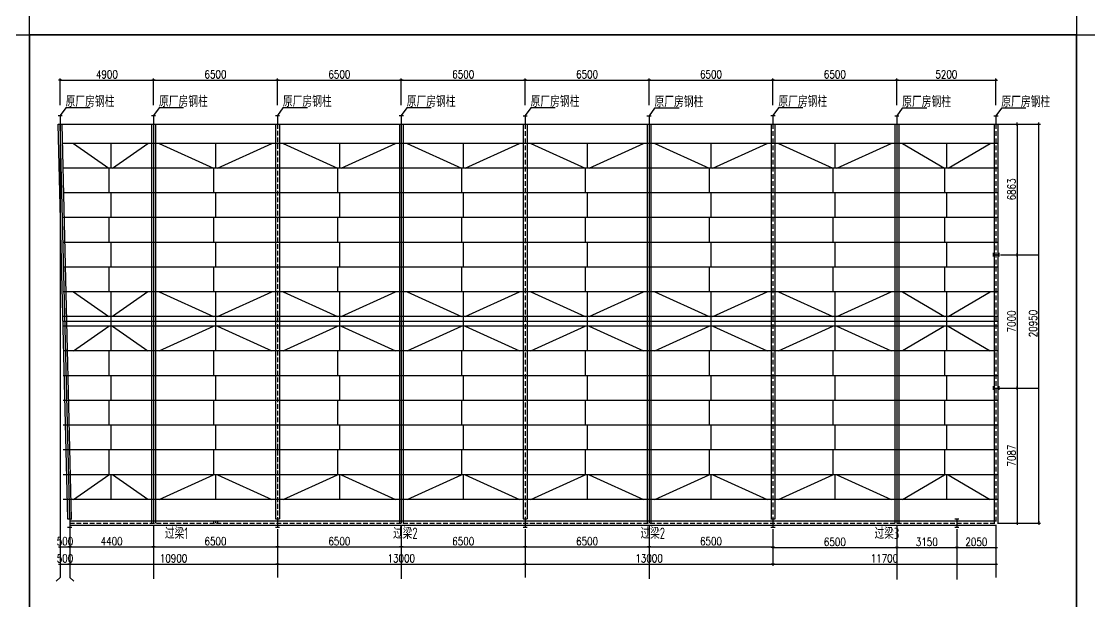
# Model space of a CAD drawing. Header units: millimetres. Extents: x 2287919 to 2522484, y -1845182 to -1736911.
# Drawn here: x 2394342 to 2450396, y -1797853 to -1767382 of the extents above; entities that cross this region are included whole.
import ezdxf

# ---------------------------------------------------------------- set-up
doc = ezdxf.new("R2010")
doc.units = ezdxf.units.MM
doc.header["$LTSCALE"] = 1000
doc.header["$PDMODE"] = 34
for name, pattern in [('DASH', [0.35, 0.25, -0.1]), ('DASHED2', [0.375, 0.25, -0.125]), ('H1', [0.375, 0.25, -0.125])]:
    doc.linetypes.add(name, pattern=pattern)
doc.styles.add('DIM_FONT', font='simplex.shx', dxfattribs={"width": 0.8, "bigfont": 'hztxt.shx'})
doc.styles.add('TSSD_Label', font='Tssdeng.shx', dxfattribs={"width": 0.7, "bigfont": 'hztxt.shx'})
doc.dimstyles.new('WGH(1)', dxfattribs={"dimscale": 1.2, "dimtxt": 100, "dimasz": 0.5, "dimexe": 75, "dimexo": 75, "dimgap": 75, "dimtad": 1, "dimdec": 0, "dimzin": 0, "dimdsep": 46, "dimtxsty": 'DIM_FONT', "dimblk1": '_DIMX', "dimblk2": '_DIMX', "dimsah": 1, "dimcen": 0.09, "dimclrd": 3, "dimclre": 3, "dimclrt": 7, "dimadec": 0, "dimazin": 0, "dimtfac": 1, "dimtdec": 0, "dimtix": 1, "dimtmove": 2, "dimatfit": 3, "dimldrblk": '_DIMX', "dimfxl": 1, "dimtolj": 1, "dimtzin": 0, "dimarcsym": 0})

# ---------------------------------------------------------------- blocks, each defined once
blk = doc.blocks.new('_DIMX')
blk.add_line((-150, 0), (150, 0))
at = {"const_width": 50}
blk.add_lwpolyline([(-70, -70), (70, 70)], dxfattribs=at)
blk = doc.blocks.new('*D1658')
at = {"color": 3, "lineweight": -2}
for p, q in [((2396378, -1771784), (2396378, -1770376)), ((2396379, -1770466), (2401278, -1770466)), ((2401278, -1771784), (2401278, -1770376))]:
    blk.add_line(p, q, dxfattribs=at)
at = {"layer": 'Defpoints', "color": 0}
for p in [(2401278, -1770466), (2396378, -1771874), (2401278, -1771874)]:
    blk.add_point(p, dxfattribs=at)
at = {"color": 3, "lineweight": -2, "xscale": 0.6, "yscale": 0.6, "zscale": 0.6, "rotation": 180}
blk.add_blockref('_DIMX', (2396378, -1770466), dxfattribs=at)
at = {"color": 3, "lineweight": -2, "xscale": 0.6, "yscale": 0.6, "zscale": 0.6}
blk.add_blockref('_DIMX', (2401278, -1770466), dxfattribs=at)
at = {"color": 7, "insert": (2398828, -1770166), "char_height": 420, "attachment_point": 5, "style": 'DIM_FONT'}
blk.add_mtext('\\A1;4900', dxfattribs=at)
blk = doc.blocks.new('*D1659')
at = {"color": 3, "lineweight": -2}
for p, q in [((2401278, -1771784), (2401278, -1770376)), ((2401279, -1770466), (2407778, -1770466)), ((2407778, -1771784), (2407778, -1770376))]:
    blk.add_line(p, q, dxfattribs=at)
at = {"layer": 'Defpoints', "color": 0}
for p in [(2407778, -1770466), (2401278, -1771874), (2407778, -1771874)]:
    blk.add_point(p, dxfattribs=at)
at = {"color": 3, "lineweight": -2, "xscale": 0.6, "yscale": 0.6, "zscale": 0.6, "rotation": 180}
blk.add_blockref('_DIMX', (2401278, -1770466), dxfattribs=at)
at = {"color": 3, "lineweight": -2, "xscale": 0.6, "yscale": 0.6, "zscale": 0.6}
blk.add_blockref('_DIMX', (2407778, -1770466), dxfattribs=at)
at = {"color": 7, "insert": (2404528, -1770166), "char_height": 420, "attachment_point": 5, "style": 'DIM_FONT'}
blk.add_mtext('\\A1;6500', dxfattribs=at)
blk = doc.blocks.new('*D1660')
at = {"color": 3, "lineweight": -2}
for p, q in [((2407778, -1771784), (2407778, -1770376)), ((2407779, -1770466), (2414278, -1770466)), ((2414278, -1771784), (2414278, -1770376))]:
    blk.add_line(p, q, dxfattribs=at)
at = {"layer": 'Defpoints', "color": 0}
for p in [(2414278, -1770466), (2407778, -1771874), (2414278, -1771874)]:
    blk.add_point(p, dxfattribs=at)
at = {"color": 3, "lineweight": -2, "xscale": 0.6, "yscale": 0.6, "zscale": 0.6, "rotation": 180}
blk.add_blockref('_DIMX', (2407778, -1770466), dxfattribs=at)
at = {"color": 3, "lineweight": -2, "xscale": 0.6, "yscale": 0.6, "zscale": 0.6}
blk.add_blockref('_DIMX', (2414278, -1770466), dxfattribs=at)
at = {"color": 7, "insert": (2411028, -1770166), "char_height": 420, "attachment_point": 5, "style": 'DIM_FONT'}
blk.add_mtext('\\A1;6500', dxfattribs=at)
blk = doc.blocks.new('*D1661')
at = {"color": 3, "lineweight": -2}
for p, q in [((2414278, -1771784), (2414278, -1770376)), ((2414279, -1770466), (2420778, -1770466)), ((2420778, -1771784), (2420778, -1770376))]:
    blk.add_line(p, q, dxfattribs=at)
at = {"layer": 'Defpoints', "color": 0}
for p in [(2420778, -1770466), (2414278, -1771874), (2420778, -1771874)]:
    blk.add_point(p, dxfattribs=at)
at = {"color": 3, "lineweight": -2, "xscale": 0.6, "yscale": 0.6, "zscale": 0.6, "rotation": 180}
blk.add_blockref('_DIMX', (2414278, -1770466), dxfattribs=at)
at = {"color": 3, "lineweight": -2, "xscale": 0.6, "yscale": 0.6, "zscale": 0.6}
blk.add_blockref('_DIMX', (2420778, -1770466), dxfattribs=at)
at = {"color": 7, "insert": (2417528, -1770166), "char_height": 420, "attachment_point": 5, "style": 'DIM_FONT'}
blk.add_mtext('\\A1;6500', dxfattribs=at)
blk = doc.blocks.new('*D1662')
at = {"color": 3, "lineweight": -2}
for p, q in [((2420778, -1771784), (2420778, -1770376)), ((2420779, -1770466), (2427278, -1770466)), ((2427278, -1771784), (2427278, -1770376))]:
    blk.add_line(p, q, dxfattribs=at)
at = {"layer": 'Defpoints', "color": 0}
for p in [(2427278, -1770466), (2420778, -1771874), (2427278, -1771874)]:
    blk.add_point(p, dxfattribs=at)
at = {"color": 3, "lineweight": -2, "xscale": 0.6, "yscale": 0.6, "zscale": 0.6, "rotation": 180}
blk.add_blockref('_DIMX', (2420778, -1770466), dxfattribs=at)
at = {"color": 3, "lineweight": -2, "xscale": 0.6, "yscale": 0.6, "zscale": 0.6}
blk.add_blockref('_DIMX', (2427278, -1770466), dxfattribs=at)
at = {"color": 7, "insert": (2424028, -1770166), "char_height": 420, "attachment_point": 5, "style": 'DIM_FONT'}
blk.add_mtext('\\A1;6500', dxfattribs=at)
blk = doc.blocks.new('*D1663')
at = {"color": 3, "lineweight": -2}
for p, q in [((2427278, -1771784), (2427278, -1770376)), ((2427279, -1770466), (2433778, -1770466)), ((2433778, -1771784), (2433778, -1770376))]:
    blk.add_line(p, q, dxfattribs=at)
at = {"layer": 'Defpoints', "color": 0}
for p in [(2433778, -1770466), (2427278, -1771874), (2433778, -1771874)]:
    blk.add_point(p, dxfattribs=at)
at = {"color": 3, "lineweight": -2, "xscale": 0.6, "yscale": 0.6, "zscale": 0.6, "rotation": 180}
blk.add_blockref('_DIMX', (2427278, -1770466), dxfattribs=at)
at = {"color": 3, "lineweight": -2, "xscale": 0.6, "yscale": 0.6, "zscale": 0.6}
blk.add_blockref('_DIMX', (2433778, -1770466), dxfattribs=at)
at = {"color": 7, "insert": (2430528, -1770166), "char_height": 420, "attachment_point": 5, "style": 'DIM_FONT'}
blk.add_mtext('\\A1;6500', dxfattribs=at)
blk = doc.blocks.new('*D1664')
at = {"color": 3, "lineweight": -2}
for p, q in [((2433778, -1771784), (2433778, -1770376)), ((2433779, -1770466), (2440278, -1770466)), ((2440278, -1771784), (2440278, -1770376))]:
    blk.add_line(p, q, dxfattribs=at)
at = {"layer": 'Defpoints', "color": 0}
for p in [(2440278, -1770466), (2433778, -1771874), (2440278, -1771874)]:
    blk.add_point(p, dxfattribs=at)
at = {"color": 3, "lineweight": -2, "xscale": 0.6, "yscale": 0.6, "zscale": 0.6, "rotation": 180}
blk.add_blockref('_DIMX', (2433778, -1770466), dxfattribs=at)
at = {"color": 3, "lineweight": -2, "xscale": 0.6, "yscale": 0.6, "zscale": 0.6}
blk.add_blockref('_DIMX', (2440278, -1770466), dxfattribs=at)
at = {"color": 7, "insert": (2437028, -1770166), "char_height": 420, "attachment_point": 5, "style": 'DIM_FONT'}
blk.add_mtext('\\A1;6500', dxfattribs=at)
blk = doc.blocks.new('*D1665')
at = {"color": 3, "lineweight": -2}
for p, q in [((2440278, -1771784), (2440278, -1770376)), ((2440279, -1770466), (2445478, -1770466)), ((2445478, -1771784), (2445478, -1770376))]:
    blk.add_line(p, q, dxfattribs=at)
at = {"layer": 'Defpoints', "color": 0}
for p in [(2445478, -1770466), (2440278, -1771874), (2445478, -1771874)]:
    blk.add_point(p, dxfattribs=at)
at = {"color": 3, "lineweight": -2, "xscale": 0.6, "yscale": 0.6, "zscale": 0.6, "rotation": 180}
blk.add_blockref('_DIMX', (2440278, -1770466), dxfattribs=at)
at = {"color": 3, "lineweight": -2, "xscale": 0.6, "yscale": 0.6, "zscale": 0.6}
blk.add_blockref('_DIMX', (2445478, -1770466), dxfattribs=at)
at = {"color": 7, "insert": (2442878, -1770166), "char_height": 420, "attachment_point": 5, "style": 'DIM_FONT'}
blk.add_mtext('\\A1;5200', dxfattribs=at)
blk = doc.blocks.new('*D1669')
at = {"color": 3, "lineweight": -2}
for p, q in [((2433778, -1794040), (2433778, -1795107)), ((2440278, -1793815), (2440278, -1795107)), ((2433779, -1795017), (2440278, -1795017))]:
    blk.add_line(p, q, dxfattribs=at)
at = {"layer": 'Defpoints', "color": 0}
for p in [(2440278, -1793725), (2433778, -1793950), (2440278, -1795017)]:
    blk.add_point(p, dxfattribs=at)
at = {"color": 3, "lineweight": -2, "xscale": 0.6, "yscale": 0.6, "zscale": 0.6, "rotation": 180}
blk.add_blockref('_DIMX', (2433778, -1795017), dxfattribs=at)
at = {"color": 3, "lineweight": -2, "xscale": 0.6, "yscale": 0.6, "zscale": 0.6}
blk.add_blockref('_DIMX', (2440278, -1795017), dxfattribs=at)
at = {"color": 7, "insert": (2437028, -1794717), "char_height": 420, "attachment_point": 5, "style": 'DIM_FONT'}
blk.add_mtext('\\A1;6500', dxfattribs=at)
blk = doc.blocks.new('*D1670')
at = {"color": 3, "lineweight": -2}
for p, q in [((2445478, -1793815), (2445478, -1795107)), ((2443428, -1794317), (2443428, -1795107)), ((2443429, -1795017), (2445478, -1795017))]:
    blk.add_line(p, q, dxfattribs=at)
at = {"layer": 'Defpoints', "color": 0}
for p in [(2445478, -1793725), (2443428, -1794227), (2445478, -1795017)]:
    blk.add_point(p, dxfattribs=at)
at = {"color": 3, "lineweight": -2, "xscale": 0.6, "yscale": 0.6, "zscale": 0.6, "rotation": 180}
blk.add_blockref('_DIMX', (2443428, -1795017), dxfattribs=at)
at = {"color": 3, "lineweight": -2, "xscale": 0.6, "yscale": 0.6, "zscale": 0.6}
blk.add_blockref('_DIMX', (2445478, -1795017), dxfattribs=at)
at = {"color": 7, "insert": (2444453, -1794717), "char_height": 420, "attachment_point": 5, "style": 'DIM_FONT'}
blk.add_mtext('\\A1;2050', dxfattribs=at)
blk = doc.blocks.new('*D1671')
at = {"color": 3, "lineweight": -2}
for p, q in [((2445568, -1772775), (2447817, -1772775)), ((2447727, -1793724), (2447727, -1772775)), ((2445568, -1793725), (2447817, -1793725))]:
    blk.add_line(p, q, dxfattribs=at)
at = {"layer": 'Defpoints', "color": 0}
for p in [(2445478, -1772775), (2447727, -1772775), (2445478, -1793725)]:
    blk.add_point(p, dxfattribs=at)
at = {"color": 3, "lineweight": -2, "xscale": 0.6, "yscale": 0.6, "zscale": 0.6}
for p, rotation in [((2447727, -1772775), 90), ((2447727, -1793725), 270)]:
    blk.add_blockref('_DIMX', p, dxfattribs=dict(at, rotation=rotation))
at = {"color": 7, "insert": (2447427, -1783250), "char_height": 420, "attachment_point": 5, "rotation": 90, "style": 'DIM_FONT'}
blk.add_mtext('\\A1;20950', dxfattribs=at)
blk = doc.blocks.new('*D1666')
at = {"color": 3, "lineweight": -2}
for p, q in [((2446046, -1772775), (2446689, -1772775)), ((2446599, -1772775), (2446599, -1779637)), ((2445777, -1779638), (2446689, -1779638))]:
    blk.add_line(p, q, dxfattribs=at)
at = {"layer": 'Defpoints', "color": 0}
for p in [(2445956, -1772775), (2445687, -1779638), (2446599, -1779638)]:
    blk.add_point(p, dxfattribs=at)
at = {"color": 3, "lineweight": -2, "xscale": 0.6, "yscale": 0.6, "zscale": 0.6}
for p, rotation in [((2446599, -1772775), 90), ((2446599, -1779638), 270)]:
    blk.add_blockref('_DIMX', p, dxfattribs=dict(at, rotation=rotation))
at = {"color": 7, "insert": (2446299, -1776206), "char_height": 420, "attachment_point": 5, "rotation": 90, "style": 'DIM_FONT'}
blk.add_mtext('\\A1;6863', dxfattribs=at)
blk = doc.blocks.new('*D1667')
at = {"color": 3, "lineweight": -2}
for p, q in [((2445718, -1779638), (2446689, -1779638)), ((2446599, -1779638), (2446599, -1786637)), ((2445568, -1786638), (2446689, -1786638))]:
    blk.add_line(p, q, dxfattribs=at)
at = {"layer": 'Defpoints', "color": 0}
for p in [(2445628, -1779638), (2445478, -1786638), (2446599, -1786638)]:
    blk.add_point(p, dxfattribs=at)
at = {"color": 3, "lineweight": -2, "xscale": 0.6, "yscale": 0.6, "zscale": 0.6}
for p, rotation in [((2446599, -1779638), 90), ((2446599, -1786638), 270)]:
    blk.add_blockref('_DIMX', p, dxfattribs=dict(at, rotation=rotation))
at = {"color": 7, "insert": (2446299, -1783138), "char_height": 420, "attachment_point": 5, "rotation": 90, "style": 'DIM_FONT'}
blk.add_mtext('\\A1;7000', dxfattribs=at)
blk = doc.blocks.new('*D1668')
at = {"color": 3, "lineweight": -2}
for p, q in [((2445568, -1786638), (2446689, -1786638)), ((2446599, -1786638), (2446599, -1793724)), ((2445922, -1793725), (2446689, -1793725))]:
    blk.add_line(p, q, dxfattribs=at)
at = {"layer": 'Defpoints', "color": 0}
for p in [(2445478, -1786638), (2445832, -1793725), (2446599, -1793725)]:
    blk.add_point(p, dxfattribs=at)
at = {"color": 3, "lineweight": -2, "xscale": 0.6, "yscale": 0.6, "zscale": 0.6}
for p, rotation in [((2446599, -1786638), 90), ((2446599, -1793725), 270)]:
    blk.add_blockref('_DIMX', p, dxfattribs=dict(at, rotation=rotation))
at = {"color": 7, "insert": (2446299, -1790181), "char_height": 420, "attachment_point": 5, "rotation": 90, "style": 'DIM_FONT'}
blk.add_mtext('\\A1;7087', dxfattribs=at)
blk = doc.blocks.new('*D1672')
at = {"color": 3, "lineweight": -2}
for p, q in [((2396878, -1794040), (2396878, -1795072)), ((2401278, -1793815), (2401278, -1795072)), ((2396879, -1794982), (2401278, -1794982))]:
    blk.add_line(p, q, dxfattribs=at)
at = {"layer": 'Defpoints', "color": 0}
for p in [(2401278, -1793725), (2396878, -1793950), (2401278, -1794982)]:
    blk.add_point(p, dxfattribs=at)
at = {"color": 3, "lineweight": -2, "xscale": 0.6, "yscale": 0.6, "zscale": 0.6, "rotation": 180}
blk.add_blockref('_DIMX', (2396878, -1794982), dxfattribs=at)
at = {"color": 3, "lineweight": -2, "xscale": 0.6, "yscale": 0.6, "zscale": 0.6}
blk.add_blockref('_DIMX', (2401278, -1794982), dxfattribs=at)
at = {"color": 7, "insert": (2399078, -1794682), "char_height": 420, "attachment_point": 5, "style": 'DIM_FONT'}
blk.add_mtext('\\A1;4400', dxfattribs=at)
blk = doc.blocks.new('*D1673')
at = {"color": 3, "lineweight": -2}
for p, q in [((2401278, -1793815), (2401278, -1795072)), ((2407778, -1794130), (2407778, -1795072)), ((2401279, -1794982), (2407778, -1794982))]:
    blk.add_line(p, q, dxfattribs=at)
at = {"layer": 'Defpoints', "color": 0}
for p in [(2401278, -1793725), (2407778, -1794040), (2407778, -1794982)]:
    blk.add_point(p, dxfattribs=at)
at = {"color": 3, "lineweight": -2, "xscale": 0.6, "yscale": 0.6, "zscale": 0.6, "rotation": 180}
blk.add_blockref('_DIMX', (2401278, -1794982), dxfattribs=at)
at = {"color": 3, "lineweight": -2, "xscale": 0.6, "yscale": 0.6, "zscale": 0.6}
blk.add_blockref('_DIMX', (2407778, -1794982), dxfattribs=at)
at = {"color": 7, "insert": (2404528, -1794682), "char_height": 420, "attachment_point": 5, "style": 'DIM_FONT'}
blk.add_mtext('\\A1;6500', dxfattribs=at)
blk = doc.blocks.new('*D1674')
at = {"color": 3, "lineweight": -2}
for p, q in [((2407778, -1794130), (2407778, -1795072)), ((2414278, -1793815), (2414278, -1795072)), ((2407779, -1794982), (2414278, -1794982))]:
    blk.add_line(p, q, dxfattribs=at)
at = {"layer": 'Defpoints', "color": 0}
for p in [(2414278, -1793725), (2407778, -1794040), (2414278, -1794982)]:
    blk.add_point(p, dxfattribs=at)
at = {"color": 3, "lineweight": -2, "xscale": 0.6, "yscale": 0.6, "zscale": 0.6, "rotation": 180}
blk.add_blockref('_DIMX', (2407778, -1794982), dxfattribs=at)
at = {"color": 3, "lineweight": -2, "xscale": 0.6, "yscale": 0.6, "zscale": 0.6}
blk.add_blockref('_DIMX', (2414278, -1794982), dxfattribs=at)
at = {"color": 7, "insert": (2411028, -1794682), "char_height": 420, "attachment_point": 5, "style": 'DIM_FONT'}
blk.add_mtext('\\A1;6500', dxfattribs=at)
blk = doc.blocks.new('*D1675')
at = {"color": 3, "lineweight": -2}
for p, q in [((2414278, -1793815), (2414278, -1795072)), ((2420778, -1794335), (2420778, -1795072)), ((2414279, -1794982), (2420778, -1794982))]:
    blk.add_line(p, q, dxfattribs=at)
at = {"layer": 'Defpoints', "color": 0}
for p in [(2414278, -1793725), (2420778, -1794245), (2420778, -1794982)]:
    blk.add_point(p, dxfattribs=at)
at = {"color": 3, "lineweight": -2, "xscale": 0.6, "yscale": 0.6, "zscale": 0.6, "rotation": 180}
blk.add_blockref('_DIMX', (2414278, -1794982), dxfattribs=at)
at = {"color": 3, "lineweight": -2, "xscale": 0.6, "yscale": 0.6, "zscale": 0.6}
blk.add_blockref('_DIMX', (2420778, -1794982), dxfattribs=at)
at = {"color": 7, "insert": (2417528, -1794682), "char_height": 420, "attachment_point": 5, "style": 'DIM_FONT'}
blk.add_mtext('\\A1;6500', dxfattribs=at)
blk = doc.blocks.new('*D1676')
at = {"color": 3, "lineweight": -2}
for p, q in [((2427278, -1793815), (2427278, -1795072)), ((2420778, -1794335), (2420778, -1795072)), ((2420779, -1794982), (2427278, -1794982))]:
    blk.add_line(p, q, dxfattribs=at)
at = {"layer": 'Defpoints', "color": 0}
for p in [(2427278, -1793725), (2420778, -1794245), (2427278, -1794982)]:
    blk.add_point(p, dxfattribs=at)
at = {"color": 3, "lineweight": -2, "xscale": 0.6, "yscale": 0.6, "zscale": 0.6, "rotation": 180}
blk.add_blockref('_DIMX', (2420778, -1794982), dxfattribs=at)
at = {"color": 3, "lineweight": -2, "xscale": 0.6, "yscale": 0.6, "zscale": 0.6}
blk.add_blockref('_DIMX', (2427278, -1794982), dxfattribs=at)
at = {"color": 7, "insert": (2424028, -1794682), "char_height": 420, "attachment_point": 5, "style": 'DIM_FONT'}
blk.add_mtext('\\A1;6500', dxfattribs=at)
blk = doc.blocks.new('*D1677')
at = {"color": 3, "lineweight": -2}
for p, q in [((2427278, -1793815), (2427278, -1795072)), ((2433778, -1794459), (2433778, -1795072)), ((2427279, -1794982), (2433778, -1794982))]:
    blk.add_line(p, q, dxfattribs=at)
at = {"layer": 'Defpoints', "color": 0}
for p in [(2427278, -1793725), (2433778, -1794369), (2433778, -1794982)]:
    blk.add_point(p, dxfattribs=at)
at = {"color": 3, "lineweight": -2, "xscale": 0.6, "yscale": 0.6, "zscale": 0.6, "rotation": 180}
blk.add_blockref('_DIMX', (2427278, -1794982), dxfattribs=at)
at = {"color": 3, "lineweight": -2, "xscale": 0.6, "yscale": 0.6, "zscale": 0.6}
blk.add_blockref('_DIMX', (2433778, -1794982), dxfattribs=at)
at = {"color": 7, "insert": (2430528, -1794682), "char_height": 420, "attachment_point": 5, "style": 'DIM_FONT'}
blk.add_mtext('\\A1;6500', dxfattribs=at)
blk = doc.blocks.new('*D1678')
at = {"color": 3, "lineweight": -2}
for p, q in [((2440278, -1793925), (2440278, -1795107)), ((2443428, -1794040), (2443428, -1795107)), ((2440279, -1795017), (2443428, -1795017))]:
    blk.add_line(p, q, dxfattribs=at)
at = {"layer": 'Defpoints', "color": 0}
for p in [(2440278, -1793835), (2443428, -1793950), (2443428, -1795017)]:
    blk.add_point(p, dxfattribs=at)
at = {"color": 3, "lineweight": -2, "xscale": 0.6, "yscale": 0.6, "zscale": 0.6, "rotation": 180}
blk.add_blockref('_DIMX', (2440278, -1795017), dxfattribs=at)
at = {"color": 3, "lineweight": -2, "xscale": 0.6, "yscale": 0.6, "zscale": 0.6}
blk.add_blockref('_DIMX', (2443428, -1795017), dxfattribs=at)
at = {"color": 7, "insert": (2441853, -1794717), "char_height": 420, "attachment_point": 5, "style": 'DIM_FONT'}
blk.add_mtext('\\A1;3150', dxfattribs=at)
blk = doc.blocks.new('*D1863')
at = {"color": 3, "lineweight": -2}
for p, q in [((2396878, -1794040), (2396878, -1795970)), ((2407778, -1794040), (2407778, -1795970)), ((2396879, -1795880), (2407778, -1795880))]:
    blk.add_line(p, q, dxfattribs=at)
at = {"layer": 'Defpoints', "color": 0}
for p in [(2396878, -1793950), (2407778, -1793950), (2407778, -1795880)]:
    blk.add_point(p, dxfattribs=at)
at = {"color": 3, "lineweight": -2, "xscale": 0.6, "yscale": 0.6, "zscale": 0.6, "rotation": 180}
blk.add_blockref('_DIMX', (2396878, -1795880), dxfattribs=at)
at = {"color": 3, "lineweight": -2, "xscale": 0.6, "yscale": 0.6, "zscale": 0.6}
blk.add_blockref('_DIMX', (2407778, -1795880), dxfattribs=at)
at = {"color": 7, "insert": (2402328, -1795580), "char_height": 420, "attachment_point": 5, "style": 'DIM_FONT'}
blk.add_mtext('\\A1;10900', dxfattribs=at)
blk = doc.blocks.new('*D1864')
at = {"color": 3, "lineweight": -2}
for p, q in [((2407778, -1794040), (2407778, -1795970)), ((2420778, -1794040), (2420778, -1795970)), ((2407779, -1795880), (2420778, -1795880))]:
    blk.add_line(p, q, dxfattribs=at)
at = {"layer": 'Defpoints', "color": 0}
for p in [(2407778, -1793950), (2420778, -1793950), (2420778, -1795880)]:
    blk.add_point(p, dxfattribs=at)
at = {"color": 3, "lineweight": -2, "xscale": 0.6, "yscale": 0.6, "zscale": 0.6, "rotation": 180}
blk.add_blockref('_DIMX', (2407778, -1795880), dxfattribs=at)
at = {"color": 3, "lineweight": -2, "xscale": 0.6, "yscale": 0.6, "zscale": 0.6}
blk.add_blockref('_DIMX', (2420778, -1795880), dxfattribs=at)
at = {"color": 7, "insert": (2414278, -1795580), "char_height": 420, "attachment_point": 5, "style": 'DIM_FONT'}
blk.add_mtext('\\A1;13000', dxfattribs=at)
blk = doc.blocks.new('*D1865')
at = {"color": 3, "lineweight": -2}
for p, q in [((2420778, -1794040), (2420778, -1795970)), ((2433778, -1794040), (2433778, -1795970)), ((2420779, -1795880), (2433778, -1795880))]:
    blk.add_line(p, q, dxfattribs=at)
at = {"layer": 'Defpoints', "color": 0}
for p in [(2420778, -1793950), (2433778, -1793950), (2433778, -1795880)]:
    blk.add_point(p, dxfattribs=at)
at = {"color": 3, "lineweight": -2, "xscale": 0.6, "yscale": 0.6, "zscale": 0.6, "rotation": 180}
blk.add_blockref('_DIMX', (2420778, -1795880), dxfattribs=at)
at = {"color": 3, "lineweight": -2, "xscale": 0.6, "yscale": 0.6, "zscale": 0.6}
blk.add_blockref('_DIMX', (2433778, -1795880), dxfattribs=at)
at = {"color": 7, "insert": (2427278, -1795580), "char_height": 420, "attachment_point": 5, "style": 'DIM_FONT'}
blk.add_mtext('\\A1;13000', dxfattribs=at)
blk = doc.blocks.new('*D1862')
at = {"color": 3, "lineweight": -2}
for p, q in [((2433778, -1794663), (2433778, -1795970)), ((2445478, -1794663), (2445478, -1795970)), ((2433779, -1795880), (2445478, -1795880))]:
    blk.add_line(p, q, dxfattribs=at)
at = {"layer": 'Defpoints', "color": 0}
for p in [(2433778, -1794573), (2445478, -1794573), (2445478, -1795880)]:
    blk.add_point(p, dxfattribs=at)
at = {"color": 3, "lineweight": -2, "xscale": 0.6, "yscale": 0.6, "zscale": 0.6, "rotation": 180}
blk.add_blockref('_DIMX', (2433778, -1795880), dxfattribs=at)
at = {"color": 3, "lineweight": -2, "xscale": 0.6, "yscale": 0.6, "zscale": 0.6}
blk.add_blockref('_DIMX', (2445478, -1795880), dxfattribs=at)
at = {"color": 7, "insert": (2439628, -1795580), "char_height": 420, "attachment_point": 5, "style": 'DIM_FONT'}
blk.add_mtext('\\A1;11700', dxfattribs=at)
blk = doc.blocks.new('*D1860')
at = {"color": 3, "lineweight": -2}
for p, q in [((2396378, -1793925), (2396378, -1795072)), ((2396878, -1793815), (2396878, -1795072)), ((2396378, -1794982), (2396377, -1794982)), ((2396378, -1794982), (2396878, -1794982)), ((2396879, -1794982), (2396880, -1794982))]:
    blk.add_line(p, q, dxfattribs=at)
at = {"layer": 'Defpoints', "color": 0}
for p in [(2396878, -1793725), (2396378, -1793835), (2396878, -1794982)]:
    blk.add_point(p, dxfattribs=at)
at = {"color": 3, "lineweight": -2, "xscale": 0.6, "yscale": 0.6, "zscale": 0.6}
blk.add_blockref('_DIMX', (2396378, -1794982), dxfattribs=at)
at = {"color": 3, "lineweight": -2, "xscale": 0.6, "yscale": 0.6, "zscale": 0.6, "rotation": 180}
blk.add_blockref('_DIMX', (2396878, -1794982), dxfattribs=at)
at = {"color": 7, "insert": (2396628, -1794682), "char_height": 420, "attachment_point": 5, "style": 'DIM_FONT'}
blk.add_mtext('\\A1;500', dxfattribs=at)
blk = doc.blocks.new('*D1861')
at = {"color": 3, "lineweight": -2}
for p, q in [((2396380, -1795072), (2396380, -1795970)), ((2396880, -1794962), (2396880, -1795970)), ((2396379, -1795880), (2396378, -1795880)), ((2396380, -1795880), (2396880, -1795880)), ((2396880, -1795880), (2396881, -1795880))]:
    blk.add_line(p, q, dxfattribs=at)
at = {"layer": 'Defpoints', "color": 0}
for p in [(2396380, -1794982), (2396880, -1794872), (2396880, -1795880)]:
    blk.add_point(p, dxfattribs=at)
at = {"color": 3, "lineweight": -2, "xscale": 0.6, "yscale": 0.6, "zscale": 0.6}
blk.add_blockref('_DIMX', (2396380, -1795880), dxfattribs=at)
at = {"color": 3, "lineweight": -2, "xscale": 0.6, "yscale": 0.6, "zscale": 0.6, "rotation": 180}
blk.add_blockref('_DIMX', (2396880, -1795880), dxfattribs=at)
at = {"color": 7, "insert": (2396630, -1795580), "char_height": 420, "attachment_point": 5, "style": 'DIM_FONT'}
blk.add_mtext('\\A1;500', dxfattribs=at)

msp = doc.modelspace()

# ---------------------------------------------------------------- linework, layer by layer
for p, q in [((2396268.4, -1772324.7), (2396488.4, -1772324.7)), ((2396668, -1771930.1), (2396378.4, -1772324.7)), ((2396378.4, -1772324.7), (2396378.4, -1772774.7)), ((2397950.8, -1771930.1), (2396668, -1771930.1)), ((2401168.4, -1772324.7), (2401388.4, -1772324.7)), ((2401568, -1771930.1), (2401278.4, -1772324.7)), ((2401278.4, -1772324.7), (2401278.4, -1772774.7)), ((2402850.8, -1771930.1), (2401568, -1771930.1)), ((2407668.4, -1772324.7), (2407888.4, -1772324.7)), ((2408068, -1771930.1), (2407778.4, -1772324.7)), ((2407778.4, -1772324.7), (2407778.4, -1772774.7)), ((2409350.8, -1771930.1), (2408068, -1771930.1)), ((2414168.4, -1772324.7), (2414388.4, -1772324.7)), ((2414568, -1771930.1), (2414278.4, -1772324.7)), ((2414278.4, -1772324.7), (2414278.4, -1772774.7)), ((2415850.8, -1771930.1), (2414568, -1771930.1)), ((2420668.4, -1772338.6), (2420888.4, -1772338.6)), ((2421068, -1771930.1), (2420778.4, -1772324.7)), ((2420778.4, -1772338.6), (2420778.4, -1772788.6)), ((2422350.8, -1771930.1), (2421068, -1771930.1)), ((2427168.4, -1772338.6), (2427388.4, -1772338.6)), ((2427568, -1771944.1), (2427278.4, -1772338.6)), ((2427278.4, -1772338.6), (2427278.4, -1772788.6)), ((2428850.8, -1771944.1), (2427568, -1771944.1)), ((2433668.4, -1772324.7), (2433888.4, -1772324.7)), ((2434068, -1771930.1), (2433778.4, -1772324.7)), ((2433778.4, -1772324.7), (2433778.4, -1772774.7)), ((2435350.8, -1771930.1), (2434068, -1771930.1)), ((2440168.4, -1772338.6), (2440388.4, -1772338.6)), ((2440568, -1771944.1), (2440278.4, -1772338.6)), ((2440278.4, -1772338.6), (2440278.4, -1772788.6)), ((2441850.8, -1771944.1), (2440568, -1771944.1)), ((2445368.4, -1772338.6), (2445588.4, -1772338.6)), ((2445768, -1771944.1), (2445478.4, -1772338.6)), ((2445478.4, -1772338.6), (2445478.4, -1772788.6)), ((2447050.8, -1771944.1), (2445768, -1771944.1)), ((2396268.4, -1772774.7), (2396488.4, -1772774.7)), ((2396778.4, -1793502.1), (2396278.4, -1772777.1)), ((2396378.4, -1772774.7), (2445478.4, -1772774.7)), ((2396878.4, -1793499.7), (2396378.4, -1772774.7)), ((2396978.4, -1793497.3), (2396478.4, -1772772.3)), ((2401168.4, -1772774.7), (2401388.4, -1772774.7)), ((2401178.4, -1772774.7), (2401178.4, -1793724.7)), ((2401278.4, -1772774.7), (2401278.4, -1793724.7)), ((2401378.4, -1772774.7), (2401378.4, -1793724.7)), ((2407668.4, -1772774.7), (2407888.4, -1772774.7)), ((2407678.4, -1772774.7), (2407678.4, -1793499.7)), ((2407878.4, -1772774.7), (2407878.4, -1793499.7)), ((2414168.4, -1772774.7), (2414388.4, -1772774.7)), ((2414178.4, -1772774.7), (2414178.4, -1793724.7)), ((2414278.4, -1772774.7), (2414278.4, -1793724.7)), ((2414378.4, -1772774.7), (2414378.4, -1793724.7)), ((2420668.4, -1772788.6), (2420888.4, -1772788.6)), ((2420678.4, -1772774.7), (2420678.4, -1793499.7)), ((2420878.4, -1772774.7), (2420878.4, -1793499.7)), ((2427168.4, -1772788.6), (2427388.4, -1772788.6)), ((2427178.4, -1772774.7), (2427178.4, -1793724.7)), ((2427278.4, -1772774.7), (2427278.4, -1793724.7)), ((2427378.4, -1772774.7), (2427378.4, -1793724.7)), ((2433668.4, -1772774.7), (2433888.4, -1772774.7)), ((2433678.4, -1772774.7), (2433678.4, -1793499.7)), ((2433878.4, -1772774.7), (2433878.4, -1793499.7)), ((2440168.4, -1772788.6), (2440388.4, -1772788.6)), ((2440178.4, -1772774.7), (2440178.4, -1793724.7)), ((2440278.4, -1772774.7), (2440278.4, -1793724.7)), ((2440378.4, -1772774.7), (2440378.4, -1793724.7)), ((2445368.4, -1772788.6), (2445588.4, -1772788.6)), ((2445378.4, -1772774.7), (2445378.4, -1793724.7)), ((2445578.4, -1772774.7), (2445578.4, -1793724.7)), ((2445328.4, -1779537.7), (2445328.4, -1779737.7)), ((2445328.4, -1779637.7), (2445628.4, -1779637.7)), ((2445628.4, -1779537.7), (2445628.4, -1779737.7)), ((2445328.4, -1786537.7), (2445328.4, -1786737.7)), ((2445328.4, -1786637.7), (2445628.4, -1786637.7)), ((2445628.4, -1786537.7), (2445628.4, -1786737.7)), ((2396768.4, -1793499.7), (2396988.4, -1793499.7)), ((2396878.4, -1793499.7), (2396878.4, -1793949.7)), ((2396878.4, -1793614.7), (2445478.4, -1793614.7)), ((2404428.4, -1793614.7), (2404428.4, -1793724.7)), ((2404528.4, -1793614.7), (2404528.4, -1793724.7)), ((2404628.4, -1793614.7), (2404628.4, -1793724.7)), ((2407668.4, -1793499.7), (2407888.4, -1793499.7)), ((2407778.4, -1793499.7), (2407778.4, -1793949.7)), ((2420668.4, -1793499.7), (2420888.4, -1793499.7)), ((2420778.4, -1793499.7), (2420778.4, -1793949.7)), ((2433668.4, -1793499.7), (2433888.4, -1793499.7)), ((2433778.4, -1793499.7), (2433778.4, -1793949.7)), ((2443318.4, -1793499.7), (2443538.4, -1793499.7)), ((2443428.4, -1793499.7), (2443428.4, -1793949.7)), ((2396768.4, -1793949.7), (2396988.4, -1793949.7)), ((2396878.4, -1793834.7), (2445478.4, -1793834.7)), ((2407668.4, -1793949.7), (2407888.4, -1793949.7)), ((2420668.4, -1793949.7), (2420888.4, -1793949.7)), ((2433668.4, -1793949.7), (2433888.4, -1793949.7)), ((2443318.4, -1793949.7), (2443538.4, -1793949.7))]:
    msp.add_line(p, q)
at = {"color": 1}
for p, q in [((2396378.4, -1772774.7), (2396378.4, -1794050)), ((2445578.4, -1783137.7), (2396528.4, -1783137.7))]:
    msp.add_line(p, q, dxfattribs=at)
at = {"linetype": 'DASH'}
for p, q in [((2407778.4, -1772774.7), (2407778.4, -1793724.7)), ((2396878.4, -1793724.7), (2445478.4, -1793724.7))]:
    msp.add_line(p, q, dxfattribs=at)
at = {"linetype": 'DASHED2'}
for p, q in [((2420778.4, -1772774.7), (2420778.4, -1793724.7)), ((2433778.4, -1772774.7), (2433778.4, -1793724.7))]:
    msp.add_line(p, q, dxfattribs=at)
at = {"linetype": 'H1'}
msp.add_line((2445478.4, -1772774.7), (2445478.4, -1793724.7), dxfattribs=at)
at = {"color": 2}
for p, q in [((2445578.4, -1773787.7), (2396528.4, -1773787.7)), ((2397078.4, -1773787.7), (2398928.4, -1775087.7)), ((2399028.4, -1773787.7), (2399028.4, -1775087.7)), ((2399128.4, -1775087.7), (2400978.4, -1773787.7)), ((2401578.4, -1773787.7), (2404428.4, -1775087.7)), ((2404528.4, -1773787.7), (2404528.4, -1775087.7)), ((2404628.4, -1775087.7), (2407478.4, -1773787.7)), ((2408078.4, -1773787.7), (2410928.4, -1775087.7)), ((2411028.4, -1773787.7), (2411028.4, -1775087.7)), ((2411128.4, -1775087.7), (2413978.4, -1773787.7)), ((2414578.4, -1773787.7), (2417428.4, -1775087.7)), ((2417528.4, -1773787.7), (2417528.4, -1775087.7)), ((2417628.4, -1775087.7), (2420478.4, -1773787.7)), ((2421078.4, -1773787.7), (2423928.4, -1775087.7)), ((2424028.4, -1773787.7), (2424028.4, -1775087.7)), ((2424128.4, -1775087.7), (2426978.4, -1773787.7)), ((2427578.4, -1773787.7), (2430428.4, -1775087.7)), ((2430528.4, -1773787.7), (2430528.4, -1775087.7)), ((2430628.4, -1775087.7), (2433478.4, -1773787.7)), ((2434078.4, -1773787.7), (2436928.4, -1775087.7)), ((2437028.4, -1773787.7), (2437028.4, -1775087.7)), ((2437128.4, -1775087.7), (2439978.4, -1773787.7)), ((2440578.4, -1773787.7), (2442778.4, -1775087.7)), ((2442878.4, -1773787.7), (2442878.4, -1775087.7)), ((2442978.4, -1775087.7), (2445178.4, -1773787.7)), ((2445578.4, -1775087.7), (2396528.4, -1775087.7)), ((2398928.4, -1775087.7), (2398928.4, -1776387.7)), ((2404428.4, -1775087.7), (2404428.4, -1776387.7)), ((2410928.4, -1775087.7), (2410928.4, -1776387.7)), ((2417428.4, -1775087.7), (2417428.4, -1776387.7)), ((2423928.4, -1775087.7), (2423928.4, -1776387.7)), ((2430428.4, -1775087.7), (2430428.4, -1776387.7)), ((2436928.4, -1775087.7), (2436928.4, -1776387.7)), ((2442778.4, -1775087.7), (2442778.4, -1776387.7)), ((2445578.4, -1776387.7), (2396528.4, -1776387.7)), ((2399028.4, -1776387.7), (2399028.4, -1777687.7)), ((2404528.4, -1776387.7), (2404528.4, -1777687.7)), ((2411028.4, -1776387.7), (2411028.4, -1777687.7)), ((2417528.4, -1776387.7), (2417528.4, -1777687.7)), ((2424028.4, -1776387.7), (2424028.4, -1777687.7)), ((2430528.4, -1776387.7), (2430528.4, -1777687.7)), ((2437028.4, -1776387.7), (2437028.4, -1777687.7)), ((2442878.4, -1776387.7), (2442878.4, -1777687.7)), ((2445578.4, -1777687.7), (2396528.4, -1777687.7)), ((2398928.4, -1777687.7), (2398928.4, -1778987.7)), ((2404428.4, -1777687.7), (2404428.4, -1778987.7)), ((2410928.4, -1777687.7), (2410928.4, -1778987.7)), ((2417428.4, -1777687.7), (2417428.4, -1778987.7)), ((2423928.4, -1777687.7), (2423928.4, -1778987.7)), ((2430428.4, -1777687.7), (2430428.4, -1778987.7)), ((2436928.4, -1777687.7), (2436928.4, -1778987.7)), ((2442778.4, -1777687.7), (2442778.4, -1778987.7)), ((2445578.4, -1778987.7), (2396528.4, -1778987.7)), ((2399028.4, -1778987.7), (2399028.4, -1780287.7)), ((2404528.4, -1778987.7), (2404528.4, -1780287.7)), ((2411028.4, -1778987.7), (2411028.4, -1780287.7)), ((2417528.4, -1778987.7), (2417528.4, -1780287.7)), ((2424028.4, -1778987.7), (2424028.4, -1780287.7)), ((2430528.4, -1778987.7), (2430528.4, -1780287.7)), ((2437028.4, -1778987.7), (2437028.4, -1780287.7)), ((2442878.4, -1778987.7), (2442878.4, -1780287.7)), ((2445578.4, -1780287.7), (2396528.4, -1780287.7)), ((2398928.4, -1780287.7), (2398928.4, -1781587.7)), ((2404428.4, -1780287.7), (2404428.4, -1781587.7)), ((2410928.4, -1780287.7), (2410928.4, -1781587.7)), ((2417428.4, -1780287.7), (2417428.4, -1781587.7)), ((2423928.4, -1780287.7), (2423928.4, -1781587.7)), ((2430428.4, -1780287.7), (2430428.4, -1781587.7)), ((2436928.4, -1780287.7), (2436928.4, -1781587.7)), ((2442778.4, -1780287.7), (2442778.4, -1781587.7)), ((2445578.4, -1781587.7), (2396528.4, -1781587.7)), ((2397078.4, -1781587.7), (2398928.4, -1782887.7)), ((2399028.4, -1781587.7), (2399028.4, -1784687.7)), ((2400978.4, -1781587.7), (2399128.4, -1782887.7)), ((2401578.4, -1781587.7), (2404428.4, -1782887.7)), ((2404528.4, -1781587.7), (2404528.4, -1784687.7)), ((2404628.4, -1782887.7), (2407478.4, -1781587.7)), ((2408078.4, -1781587.7), (2410928.4, -1782887.7)), ((2411028.4, -1781587.7), (2411028.4, -1784687.7)), ((2411128.4, -1782887.7), (2413978.4, -1781587.7)), ((2414578.4, -1781587.7), (2417428.4, -1782887.7)), ((2417528.4, -1781587.7), (2417528.4, -1784687.7)), ((2417628.4, -1782887.7), (2420478.4, -1781587.7)), ((2421078.4, -1781587.7), (2423928.4, -1782887.7)), ((2424028.4, -1781587.7), (2424028.4, -1784687.7)), ((2424128.4, -1782887.7), (2426978.4, -1781587.7)), ((2427578.4, -1781587.7), (2430428.4, -1782887.7)), ((2430528.4, -1781587.7), (2430528.4, -1784687.7)), ((2430628.4, -1782887.7), (2433478.4, -1781587.7)), ((2434078.4, -1781587.7), (2436928.4, -1782887.7)), ((2437028.4, -1781587.7), (2437028.4, -1784687.7)), ((2437128.4, -1782887.7), (2439978.4, -1781587.7)), ((2440578.4, -1781587.7), (2442778.4, -1782887.7)), ((2442878.4, -1781587.7), (2442878.4, -1784687.7)), ((2442978.4, -1782887.7), (2445178.4, -1781587.7)), ((2445578.4, -1782887.7), (2396528.4, -1782887.7)), ((2445578.4, -1783387.7), (2396528.4, -1783387.7)), ((2397078.4, -1784687.7), (2398928.4, -1783387.7)), ((2399128.4, -1783387.7), (2400978.4, -1784687.7)), ((2401578.4, -1784687.7), (2404428.4, -1783387.7)), ((2404628.4, -1783387.7), (2407478.4, -1784687.7)), ((2408078.4, -1784687.7), (2410928.4, -1783387.7)), ((2411128.4, -1783387.7), (2413978.4, -1784687.7)), ((2414578.4, -1784687.7), (2417428.4, -1783387.7)), ((2417628.4, -1783387.7), (2420478.4, -1784687.7)), ((2421078.4, -1784687.7), (2423928.4, -1783387.7)), ((2424128.4, -1783387.7), (2426978.4, -1784687.7)), ((2427578.4, -1784687.7), (2430428.4, -1783387.7)), ((2430628.4, -1783387.7), (2433478.4, -1784687.7)), ((2434078.4, -1784687.7), (2436928.4, -1783387.7)), ((2437128.4, -1783387.7), (2439978.4, -1784687.7)), ((2442778.4, -1783387.7), (2440578.4, -1784687.7)), ((2442978.4, -1783387.7), (2445178.4, -1784687.7)), ((2445578.4, -1784687.7), (2396528.4, -1784687.7)), ((2398928.4, -1784687.7), (2398928.4, -1785987.7)), ((2404428.4, -1784687.7), (2404428.4, -1785987.7)), ((2410928.4, -1784687.7), (2410928.4, -1785987.7)), ((2417428.4, -1784687.7), (2417428.4, -1785987.7)), ((2423928.4, -1784687.7), (2423928.4, -1785987.7)), ((2430428.4, -1784687.7), (2430428.4, -1785987.7)), ((2436928.4, -1784687.7), (2436928.4, -1785987.7)), ((2442778.4, -1784687.7), (2442778.4, -1785987.7)), ((2445578.4, -1785987.7), (2396528.4, -1785987.7)), ((2399028.4, -1785987.7), (2399028.4, -1787287.7)), ((2404528.4, -1785987.7), (2404528.4, -1787287.7)), ((2411028.4, -1785987.7), (2411028.4, -1787287.7)), ((2417528.4, -1785987.7), (2417528.4, -1787287.7)), ((2424028.4, -1785987.7), (2424028.4, -1787287.7)), ((2430528.4, -1785987.7), (2430528.4, -1787287.7)), ((2437028.4, -1785987.7), (2437028.4, -1787287.7)), ((2442878.4, -1785987.7), (2442878.4, -1787287.7)), ((2445578.4, -1787287.7), (2396528.4, -1787287.7)), ((2398928.4, -1787287.7), (2398928.4, -1788587.7)), ((2404428.4, -1787287.7), (2404428.4, -1788587.7)), ((2410928.4, -1787287.7), (2410928.4, -1788587.7)), ((2417428.4, -1787287.7), (2417428.4, -1788587.7)), ((2423928.4, -1787287.7), (2423928.4, -1788587.7)), ((2430428.4, -1787287.7), (2430428.4, -1788587.7)), ((2436928.4, -1787287.7), (2436928.4, -1788587.7)), ((2442778.4, -1787287.7), (2442778.4, -1788587.7)), ((2445578.4, -1788587.7), (2396528.4, -1788587.7)), ((2399028.4, -1788587.7), (2399028.4, -1789887.7)), ((2404528.4, -1788587.7), (2404528.4, -1789887.7)), ((2411028.4, -1788587.7), (2411028.4, -1789887.7)), ((2417528.4, -1788587.7), (2417528.4, -1789887.7)), ((2424028.4, -1788587.7), (2424028.4, -1789887.7)), ((2430528.4, -1788587.7), (2430528.4, -1789887.7)), ((2437028.4, -1788587.7), (2437028.4, -1789887.7)), ((2442878.4, -1788587.7), (2442878.4, -1789887.7)), ((2445578.4, -1789887.7), (2396528.4, -1789887.7)), ((2398928.4, -1789887.7), (2398928.4, -1791187.7)), ((2404428.4, -1789887.7), (2404428.4, -1791187.7)), ((2410928.4, -1789887.7), (2410928.4, -1791187.7)), ((2417428.4, -1789887.7), (2417428.4, -1791187.7)), ((2423928.4, -1789887.7), (2423928.4, -1791187.7)), ((2430428.4, -1789887.7), (2430428.4, -1791187.7)), ((2436928.4, -1789887.7), (2436928.4, -1791187.7)), ((2442778.4, -1789887.7), (2442778.4, -1791187.7)), ((2445578.4, -1791187.7), (2396528.4, -1791187.7)), ((2397078.4, -1792487.7), (2398928.4, -1791187.7)), ((2399028.4, -1791187.7), (2399028.4, -1792487.7)), ((2400978.4, -1792487.7), (2399128.4, -1791187.7)), ((2401578.4, -1792487.7), (2404428.4, -1791187.7)), ((2404528.4, -1791187.7), (2404528.4, -1792487.7)), ((2404628.4, -1791187.7), (2407478.4, -1792487.7)), ((2408078.4, -1792487.7), (2410928.4, -1791187.7)), ((2411028.4, -1791187.7), (2411028.4, -1792487.7)), ((2411128.4, -1791187.7), (2413978.4, -1792487.7)), ((2414578.4, -1792487.7), (2417428.4, -1791187.7)), ((2417528.4, -1791187.7), (2417528.4, -1792487.7)), ((2417628.4, -1791187.7), (2420478.4, -1792487.7)), ((2421078.4, -1792487.7), (2423928.4, -1791187.7)), ((2424028.4, -1791187.7), (2424028.4, -1792487.7)), ((2424128.4, -1791187.7), (2426978.4, -1792487.7)), ((2427578.4, -1792487.7), (2430428.4, -1791187.7)), ((2430528.4, -1791187.7), (2430528.4, -1792487.7)), ((2430628.4, -1791187.7), (2433478.4, -1792487.7)), ((2434078.4, -1792487.7), (2436928.4, -1791187.7)), ((2437028.4, -1791187.7), (2437028.4, -1792487.7)), ((2437128.4, -1791187.7), (2439978.4, -1792487.7)), ((2440578.4, -1792487.7), (2442778.4, -1791187.7)), ((2442878.4, -1791187.7), (2442878.4, -1792487.7)), ((2442978.4, -1791187.7), (2445178.4, -1792487.7)), ((2445578.4, -1792487.7), (2396528.4, -1792487.7))]:
    msp.add_line(p, q, dxfattribs=at)
at = {"color": 3}
for p, q in [((2446689.2, -1779637.7), (2447726.6, -1779637.7)), ((2446689.2, -1786637.7), (2447726.6, -1786637.7)), ((2401278.4, -1795071.7), (2401278.4, -1796660)), ((2414278.4, -1795071.7), (2414278.4, -1796660)), ((2427278.4, -1795071.7), (2427278.4, -1796660)), ((2440278.4, -1795107.3), (2440278.4, -1796695.6)), ((2443428.4, -1795107.3), (2443428.4, -1796444.7)), ((2443428.4, -1795107.3), (2443428.4, -1796695.6)), ((2396379.6, -1795970), (2396379.6, -1796580)), ((2396879.6, -1795970), (2396879.6, -1796580)), ((2407778.4, -1795970), (2407778.4, -1796580)), ((2420778.4, -1795970), (2420778.4, -1796580)), ((2445478.4, -1795970), (2445478.4, -1796580)), ((2396379.6, -1796580), (2396171.5, -1796770)), ((2396879.6, -1796580), (2397091.5, -1796770))]:
    msp.add_line(p, q, dxfattribs=at)
for points in [[(2394773.9, -1736911), (2449705.5, -1736911), (2449705.5, -1768081.5), (2394773.9, -1768081.5)], [(2339842.4, -1768081.5), (2394773.9, -1768081.5), (2394773.9, -1799252), (2339842.4, -1799252)], [(2394773.9, -1768081.5), (2449705.5, -1768081.5), (2449705.5, -1799252), (2394773.9, -1799252)], [(2449705.5, -1768081.5), (2504637, -1768081.5), (2504637, -1799252), (2449705.5, -1799252)]]:
    msp.add_lwpolyline(points, close=True)

# ---------------------------------------------------------------- texts
at = {"lineweight": -3, "style": 'TSSD_Label', "width": 0.7}
for s, height, p in [('原厂房钢柱', 586.09, (2396661.8, -1771876)), ('原厂房钢柱', 586.09, (2401561.8, -1771876)), ('原厂房钢柱', 586.09, (2408061.8, -1771876)), ('原厂房钢柱', 586.09, (2414561.8, -1771876)), ('原厂房钢柱', 586.09, (2421061.8, -1771876)), ('原厂房钢柱', 586.09, (2427561.8, -1771890)), ('原厂房钢柱', 586.09, (2434061.8, -1771876)), ('原厂房钢柱', 586.09, (2440561.8, -1771890)), ('原厂房钢柱', 586.09, (2445761.8, -1771890)), ('过梁1', 603.54, (2401875.1, -1794562.9)), ('过梁2', 603.54, (2413844.2, -1794562.9)), ('过梁2', 603.54, (2426828.1, -1794562.9)), ('过梁3', 603.54, (2439111.6, -1794567.5))]:
    msp.add_text(s, height=height, dxfattribs=at).set_placement(p)

# ---------------------------------------------------------------- dimensions: what is measured, and where the dimension line sits
for base, p1, p2, picture, middle in [((2401278.4, -1770465.8), (2396378.4, -1771874.4), (2401278.4, -1771874.4), '*D1658', (2398828.4, -1770165.8)), ((2407778.4, -1770465.8), (2401278.4, -1771874.4), (2407778.4, -1771874.4), '*D1659', (2404528.4, -1770165.8)), ((2414278.4, -1770465.8), (2407778.4, -1771874.4), (2414278.4, -1771874.4), '*D1660', (2411028.4, -1770165.8)), ((2420778.4, -1770465.8), (2414278.4, -1771874.4), (2420778.4, -1771874.4), '*D1661', (2417528.4, -1770165.8)), ((2427278.4, -1770465.8), (2420778.4, -1771874.4), (2427278.4, -1771874.4), '*D1662', (2424028.4, -1770165.8)), ((2433778.4, -1770465.8), (2427278.4, -1771874.4), (2433778.4, -1771874.4), '*D1663', (2430528.4, -1770165.8)), ((2440278.4, -1770465.8), (2433778.4, -1771874.4), (2440278.4, -1771874.4), '*D1664', (2437028.4, -1770165.8)), ((2445478.4, -1770465.8), (2440278.4, -1771874.4), (2445478.4, -1771874.4), '*D1665', (2442878.4, -1770165.8)), ((2396878.4, -1794981.7), (2396378.4, -1793834.7), (2396878.4, -1793724.7), '*D1860', (2396628.4, -1794681.7)), ((2401278.4, -1794981.7), (2396878.4, -1793949.7), (2401278.4, -1793724.7), '*D1672', (2399078.4, -1794681.7)), ((2407778.4, -1794981.7), (2401278.4, -1793724.7), (2407778.4, -1794039.7), '*D1673', (2404528.4, -1794681.7)), ((2414278.4, -1794981.7), (2407778.4, -1794039.7), (2414278.4, -1793724.7), '*D1674', (2411028.4, -1794681.7)), ((2420778.4, -1794981.7), (2414278.4, -1793724.7), (2420778.4, -1794245.4), '*D1675', (2417528.4, -1794681.7)), ((2427278.4, -1794981.7), (2420778.4, -1794245.4), (2427278.4, -1793724.7), '*D1676', (2424028.4, -1794681.7)), ((2433778.4, -1794981.7), (2427278.4, -1793724.7), (2433778.4, -1794368.9), '*D1677', (2430528.4, -1794681.7)), ((2440278.4, -1795017.3), (2433778.4, -1793949.7), (2440278.4, -1793724.7), '*D1669', (2437028.4, -1794717.3)), ((2445478.4, -1795017.3), (2443428.4, -1794227.4), (2445478.4, -1793724.7), '*D1670', (2444453.4, -1794717.3)), ((2407778.4, -1795880), (2396878.4, -1793949.7), (2407778.4, -1793949.7), '*D1863', (2402328.4, -1795580)), ((2420778.4, -1795880), (2407778.4, -1793949.7), (2420778.4, -1793949.7), '*D1864', (2414278.4, -1795580)), ((2433778.4, -1795880), (2420778.4, -1793949.7), (2433778.4, -1793949.7), '*D1865', (2427278.4, -1795580)), ((2443428.4, -1795017.3), (2440278.4, -1793834.7), (2443428.4, -1793949.7), '*D1678', (2441853.4, -1794717.3)), ((2445478.4, -1795880), (2433778.4, -1794573.5), (2445478.4, -1794573.5), '*D1862', (2439628.4, -1795580)), ((2396879.6, -1795880), (2396379.6, -1794981.7), (2396879.6, -1794871.7), '*D1861', (2396629.6, -1795580))]:
    dim = msp.add_linear_dim(base=base, p1=p1, p2=p2, dimstyle='WGH(1)', override={"dimtxt": 350})
    dim.commit()
    dim.dimension.update_dxf_attribs({"geometry": picture, "text_midpoint": middle})
for base, p1, p2, picture, middle in [((2447726.6, -1772774.7), (2445478.4, -1793724.7), (2445478.4, -1772774.7), '*D1671', (2447426.6, -1783249.7)), ((2446599.2, -1779637.7), (2445955.6, -1772774.7), (2445686.7, -1779637.7), '*D1666', (2446299.2, -1776206.2)), ((2446599.2, -1786637.7), (2445628.4, -1779637.7), (2445478.4, -1786637.7), '*D1667', (2446299.2, -1783137.7)), ((2446599.2, -1793724.7), (2445478.4, -1786637.7), (2445831.8, -1793724.7), '*D1668', (2446299.2, -1790181.2))]:
    dim = msp.add_linear_dim(base=base, p1=p1, p2=p2, angle=90, dimstyle='WGH(1)', override={"dimtxt": 350})
    dim.commit()
    dim.dimension.update_dxf_attribs({"geometry": picture, "text_midpoint": middle})

doc.saveas('drawing.dxf')
